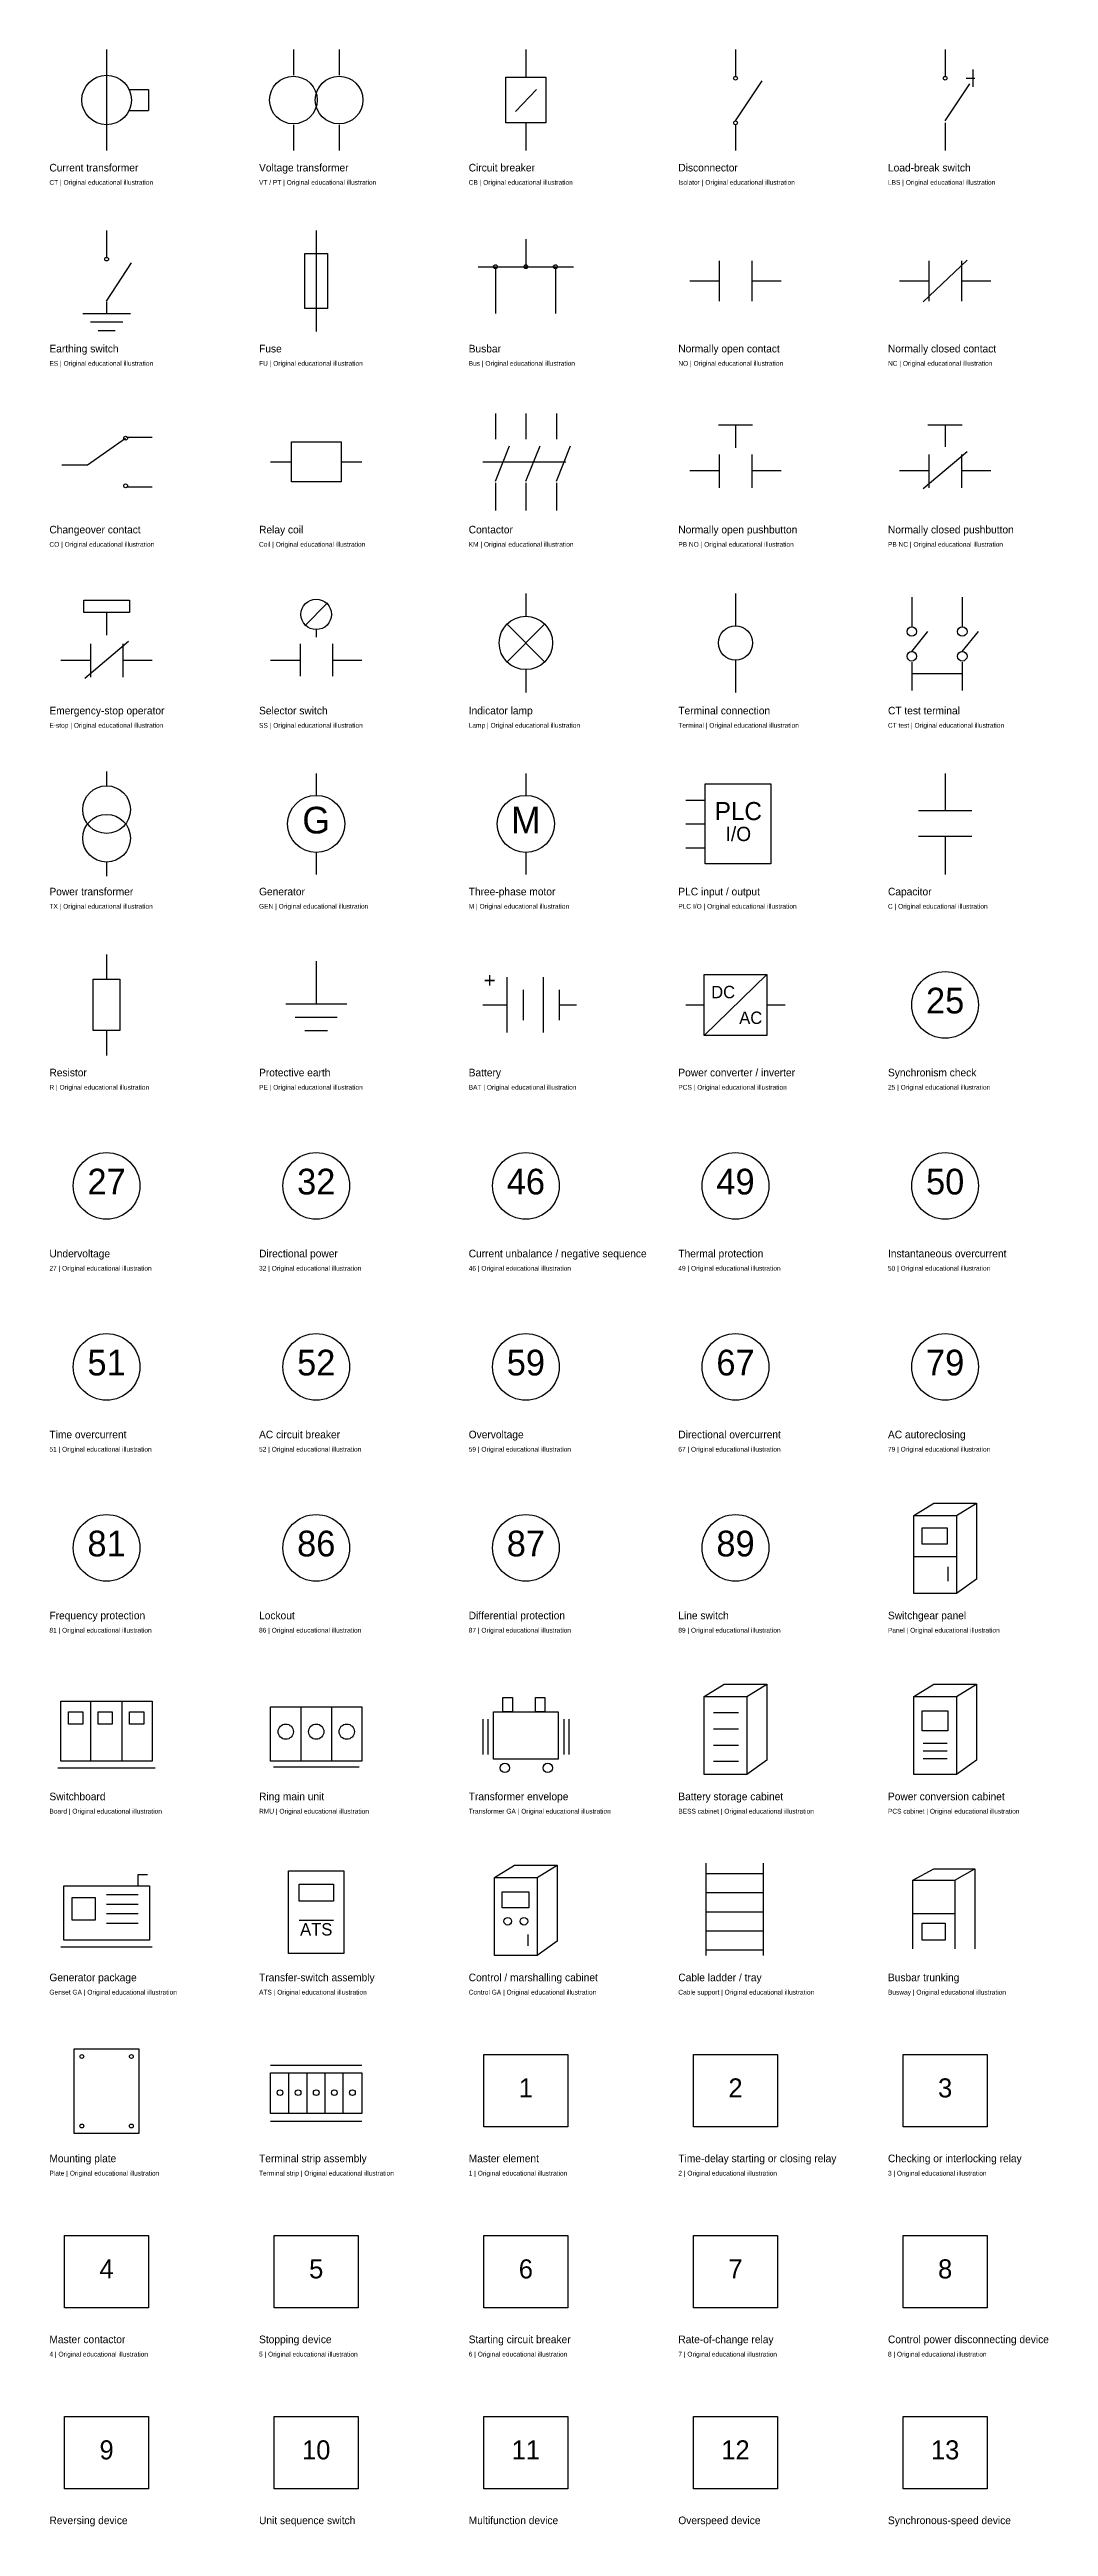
# Model space of a CAD drawing. Extents: x -25 to 1140, y -41451 to 113.
# Drawn here: x 0 to 1048, y -2487 to 113 of the extents above; entities that cross this region are included whole.
import ezdxf
from ezdxf.enums import TextEntityAlignment as Align

# ---------------------------------------------------------------- set-up
doc = ezdxf.new("R2010")
doc.units = 0
doc.layers.add('REFERENCE', color=7, linetype='CONTINUOUS')

# ---------------------------------------------------------------- blocks, each defined once
blk = doc.blocks.new('REF_CURRENT_TRANSFORMER')
at = {"layer": 'REFERENCE'}
for p, q in [((60, 113), (60, 7)), ((84, 71), (104, 71)), ((104, 71), (104, 49)), ((84, 49), (104, 49))]:
    blk.add_line(p, q, dxfattribs=at)
blk.add_circle((60, 60), 26, dxfattribs=at)
blk = doc.blocks.new('REF_VOLTAGE_TRANSFORMER')
at = {"layer": 'REFERENCE'}
for p, q in [((36, 113), (36, 86)), ((84, 113), (84, 86)), ((36, 34), (36, 7)), ((84, 34), (84, 7))]:
    blk.add_line(p, q, dxfattribs=at)
for centre in [(36, 60), (84, 60)]:
    blk.add_circle(centre, 25, dxfattribs=at)
blk = doc.blocks.new('REF_CIRCUIT_BREAKER')
at = {"layer": 'REFERENCE'}
for p, q in [((60, 113), (60, 84)), ((39, 84), (81, 84)), ((39, 36), (39, 84)), ((81, 84), (81, 36)), ((49, 48), (71, 71)), ((81, 36), (39, 36)), ((60, 36), (60, 7))]:
    blk.add_line(p, q, dxfattribs=at)
blk = doc.blocks.new('REF_DISCONNECTOR')
at = {"layer": 'REFERENCE'}
for p, q in [((60, 113), (60, 84)), ((60, 38), (88, 80)), ((60, 34), (60, 7))]:
    blk.add_line(p, q, dxfattribs=at)
for centre in [(60, 83), (60, 36)]:
    blk.add_circle(centre, 2, dxfattribs=at)
blk = doc.blocks.new('REF_LOAD_BREAK_SWITCH')
at = {"layer": 'REFERENCE'}
for p, q in [((60, 113), (60, 84)), ((82, 83), (91, 83)), ((89, 92), (89, 74)), ((60, 38), (86, 77)), ((60, 36), (60, 7))]:
    blk.add_line(p, q, dxfattribs=at)
blk.add_circle((60, 83), 2, dxfattribs=at)
blk = doc.blocks.new('REF_EARTHING_SWITCH')
at = {"layer": 'REFERENCE'}
for p, q in [((60, 113), (60, 84)), ((60, 39), (86, 79)), ((60, 38), (60, 26)), ((35, 26), (85, 26)), ((43, 17), (77, 17)), ((51, 8), (69, 8))]:
    blk.add_line(p, q, dxfattribs=at)
blk.add_circle((60, 83), 2, dxfattribs=at)
blk = doc.blocks.new('REF_FUSE')
at = {"layer": 'REFERENCE'}
for p, q in [((60, 113), (60, 89)), ((48, 89), (72, 89)), ((48, 31), (48, 89)), ((60, 89), (60, 31)), ((72, 89), (72, 31)), ((72, 31), (48, 31)), ((60, 31), (60, 7))]:
    blk.add_line(p, q, dxfattribs=at)
blk = doc.blocks.new('REF_BUSBAR')
at = {"layer": 'REFERENCE'}
for p, q in [((60, 104), (60, 75)), ((10, 75), (110, 75)), ((28, 75), (28, 26)), ((91, 75), (91, 26))]:
    blk.add_line(p, q, dxfattribs=at)
for centre in [(28, 75), (60, 75), (91, 75)]:
    blk.add_circle(centre, 2, dxfattribs=at)
blk = doc.blocks.new('REF_NORMALLY_OPEN_CONTACT')
at = {"layer": 'REFERENCE'}
for p, q in [((43, 81), (43, 39)), ((77, 81), (77, 39)), ((12, 60), (43, 60)), ((77, 60), (108, 60))]:
    blk.add_line(p, q, dxfattribs=at)
blk = doc.blocks.new('REF_NORMALLY_CLOSED_CONTACT')
at = {"layer": 'REFERENCE'}
for p, q in [((37, 38), (83, 82)), ((43, 81), (43, 39)), ((77, 81), (77, 39)), ((12, 60), (43, 60)), ((77, 60), (108, 60))]:
    blk.add_line(p, q, dxfattribs=at)
blk = doc.blocks.new('REF_CHANGEOVER_CONTACT')
at = {"layer": 'REFERENCE'}
for p, q in [((40, 57), (80, 85)), ((81, 86), (108, 86)), ((13, 57), (40, 57)), ((81, 34), (108, 34))]:
    blk.add_line(p, q, dxfattribs=at)
for centre in [(80, 85), (80, 35)]:
    blk.add_circle(centre, 2, dxfattribs=at)
blk = doc.blocks.new('REF_RELAY_COIL')
at = {"layer": 'REFERENCE'}
for p, q in [((34, 81), (86, 81)), ((34, 39), (34, 81)), ((86, 81), (86, 39)), ((12, 60), (34, 60)), ((86, 60), (108, 60)), ((86, 39), (34, 39))]:
    blk.add_line(p, q, dxfattribs=at)
blk = doc.blocks.new('REF_CONTACTOR')
at = {"layer": 'REFERENCE'}
for p, q in [((28, 111), (28, 84)), ((60, 111), (60, 84)), ((92, 111), (92, 84)), ((15, 60), (102, 60)), ((28, 40), (43, 77)), ((60, 40), (75, 77)), ((92, 40), (107, 77)), ((28, 38), (28, 9)), ((60, 38), (60, 9)), ((92, 38), (92, 9))]:
    blk.add_line(p, q, dxfattribs=at)
blk = doc.blocks.new('REF_PUSHBUTTON_NO')
at = {"layer": 'REFERENCE'}
for p, q in [((42, 99), (78, 99)), ((60, 99), (60, 75)), ((43, 68), (43, 33)), ((77, 68), (77, 33)), ((12, 51), (43, 51)), ((77, 51), (108, 51))]:
    blk.add_line(p, q, dxfattribs=at)
blk = doc.blocks.new('REF_PUSHBUTTON_NC')
at = {"layer": 'REFERENCE'}
for p, q in [((42, 99), (78, 99)), ((60, 99), (60, 76)), ((37, 32), (83, 71)), ((43, 68), (43, 33)), ((77, 68), (77, 33)), ((12, 51), (43, 51)), ((77, 51), (108, 51))]:
    blk.add_line(p, q, dxfattribs=at)
blk = doc.blocks.new('REF_EMERGENCY_STOP')
at = {"layer": 'REFERENCE'}
for p, q in [((36, 92), (36, 105)), ((36, 105), (84, 105)), ((84, 105), (84, 92)), ((84, 92), (36, 92)), ((60, 92), (60, 68)), ((37, 23), (83, 62)), ((43, 59), (43, 24)), ((77, 59), (77, 24)), ((12, 42), (43, 42)), ((77, 42), (108, 42))]:
    blk.add_line(p, q, dxfattribs=at)
blk = doc.blocks.new('REF_SELECTOR_SWITCH')
at = {"layer": 'REFERENCE'}
for p, q in [((48, 78), (72, 102)), ((43, 59), (43, 25)), ((60, 74), (60, 66)), ((77, 59), (77, 25)), ((12, 42), (43, 42)), ((77, 42), (108, 42))]:
    blk.add_line(p, q, dxfattribs=at)
blk.add_circle((60, 90), 16, dxfattribs=at)
blk = doc.blocks.new('REF_INDICATOR_LAMP')
at = {"layer": 'REFERENCE'}
for p, q in [((60, 112), (60, 88)), ((40, 80), (80, 40)), ((40, 40), (80, 80)), ((60, 32), (60, 8))]:
    blk.add_line(p, q, dxfattribs=at)
blk.add_circle((60, 60), 28, dxfattribs=at)
blk = doc.blocks.new('REF_TERMINAL')
at = {"layer": 'REFERENCE'}
for p, q in [((60, 112), (60, 78)), ((60, 42), (60, 8))]:
    blk.add_line(p, q, dxfattribs=at)
blk.add_circle((60, 60), 18, dxfattribs=at)
blk = doc.blocks.new('REF_CT_TEST_TERMINAL')
at = {"layer": 'REFERENCE'}
for p, q in [((25, 108), (25, 77)), ((78, 108), (78, 77)), ((25, 51), (42, 72)), ((78, 51), (95, 72)), ((25, 40), (25, 10)), ((25, 28), (78, 28)), ((78, 40), (78, 10))]:
    blk.add_line(p, q, dxfattribs=at)
for centre in [(25, 72), (78, 72), (25, 46), (78, 46)]:
    blk.add_circle(centre, 5, dxfattribs=at)
blk = doc.blocks.new('REF_POWER_TRANSFORMER')
at = {"layer": 'REFERENCE'}
for p, q in [((60, 115), (60, 100)), ((60, 20), (60, 5))]:
    blk.add_line(p, q, dxfattribs=at)
for centre in [(60, 75), (60, 45)]:
    blk.add_circle(centre, 25, dxfattribs=at)
blk = doc.blocks.new('REF_GENERATOR')
at = {"layer": 'REFERENCE'}
for p, q in [((60, 113), (60, 90)), ((60, 30), (60, 7))]:
    blk.add_line(p, q, dxfattribs=at)
blk.add_circle((60, 60), 30, dxfattribs=at)
blk.add_text('G', height=28, dxfattribs=at).set_placement((60, 50), align=Align.CENTER)
blk = doc.blocks.new('REF_MOTOR')
at = {"layer": 'REFERENCE'}
for p, q in [((60, 113), (60, 90)), ((60, 30), (60, 7))]:
    blk.add_line(p, q, dxfattribs=at)
blk.add_circle((60, 60), 30, dxfattribs=at)
blk.add_text('M', height=28, dxfattribs=at).set_placement((60, 50), align=Align.CENTER)
blk = doc.blocks.new('REF_PLC_IO')
at = {"layer": 'REFERENCE'}
for p, q in [((8, 85), (28, 85)), ((28, 102), (97, 102)), ((28, 18), (28, 102)), ((97, 102), (97, 18)), ((8, 60), (28, 60)), ((8, 35), (28, 35)), ((97, 18), (28, 18))]:
    blk.add_line(p, q, dxfattribs=at)
for s, height, p in [('PLC', 19, (63, 64)), ('I/O', 15, (63, 42))]:
    blk.add_text(s, height=height, dxfattribs=at).set_placement(p, align=Align.CENTER)
blk = doc.blocks.new('REF_CAPACITOR')
at = {"layer": 'REFERENCE'}
for p, q in [((60, 113), (60, 74)), ((32, 74), (88, 74)), ((32, 47), (88, 47)), ((60, 47), (60, 7))]:
    blk.add_line(p, q, dxfattribs=at)
blk = doc.blocks.new('REF_RESISTOR')
at = {"layer": 'REFERENCE'}
for p, q in [((60, 113), (60, 87)), ((46, 87), (74, 87)), ((46, 33), (46, 87)), ((74, 87), (74, 33)), ((74, 33), (46, 33)), ((60, 33), (60, 7))]:
    blk.add_line(p, q, dxfattribs=at)
blk = doc.blocks.new('REF_PROTECTIVE_EARTH')
at = {"layer": 'REFERENCE'}
for p, q in [((60, 106), (60, 61)), ((28, 61), (92, 61)), ((38, 47), (82, 47)), ((48, 33), (72, 33))]:
    blk.add_line(p, q, dxfattribs=at)
blk = doc.blocks.new('REF_BATTERY')
at = {"layer": 'REFERENCE'}
for p, q in [((40, 89), (40, 31)), ((78, 89), (78, 31)), ((15, 60), (40, 60)), ((57, 76), (57, 44)), ((95, 76), (95, 44)), ((95, 60), (113, 60))]:
    blk.add_line(p, q, dxfattribs=at)
blk.add_text('+', height=16, dxfattribs=at).set_placement((22, 78), align=Align.CENTER)
blk = doc.blocks.new('REF_POWER_CONVERTER')
at = {"layer": 'REFERENCE'}
for p, q in [((27, 92), (93, 92)), ((27, 28), (27, 92)), ((27, 28), (93, 92)), ((93, 92), (93, 28)), ((8, 60), (27, 60)), ((93, 60), (112, 60)), ((93, 28), (27, 28))]:
    blk.add_line(p, q, dxfattribs=at)
for s, p in [('DC', (47, 67)), ('AC', (76, 40))]:
    blk.add_text(s, height=13, dxfattribs=at).set_placement(p, align=Align.CENTER)
blk = doc.blocks.new('REF_25_SYNCHRONISM_CHECK')
at = {"layer": 'REFERENCE'}
blk.add_circle((60, 60), 35, dxfattribs=at)
blk.add_text('25', height=27, dxfattribs=at).set_placement((60, 51), align=Align.CENTER)
blk = doc.blocks.new('REF_27_UNDERVOLTAGE')
at = {"layer": 'REFERENCE'}
blk.add_circle((60, 60), 35, dxfattribs=at)
blk.add_text('27', height=27, dxfattribs=at).set_placement((60, 51), align=Align.CENTER)
blk = doc.blocks.new('REF_32_DIRECTIONAL_POWER')
at = {"layer": 'REFERENCE'}
blk.add_circle((60, 60), 35, dxfattribs=at)
blk.add_text('32', height=27, dxfattribs=at).set_placement((60, 51), align=Align.CENTER)
blk = doc.blocks.new('REF_46_CURRENT_UNBALANCE')
at = {"layer": 'REFERENCE'}
blk.add_circle((60, 60), 35, dxfattribs=at)
blk.add_text('46', height=27, dxfattribs=at).set_placement((60, 51), align=Align.CENTER)
blk = doc.blocks.new('REF_49_THERMAL_PROTECTION')
at = {"layer": 'REFERENCE'}
blk.add_circle((60, 60), 35, dxfattribs=at)
blk.add_text('49', height=27, dxfattribs=at).set_placement((60, 51), align=Align.CENTER)
blk = doc.blocks.new('REF_50_INSTANTANEOUS_OVERCURRENT')
at = {"layer": 'REFERENCE'}
blk.add_circle((60, 60), 35, dxfattribs=at)
blk.add_text('50', height=27, dxfattribs=at).set_placement((60, 51), align=Align.CENTER)
blk = doc.blocks.new('REF_51_TIME_OVERCURRENT')
at = {"layer": 'REFERENCE'}
blk.add_circle((60, 60), 35, dxfattribs=at)
blk.add_text('51', height=27, dxfattribs=at).set_placement((60, 51), align=Align.CENTER)
blk = doc.blocks.new('REF_52_AC_CIRCUIT_BREAKER')
at = {"layer": 'REFERENCE'}
blk.add_circle((60, 60), 35, dxfattribs=at)
blk.add_text('52', height=27, dxfattribs=at).set_placement((60, 51), align=Align.CENTER)
blk = doc.blocks.new('REF_59_OVERVOLTAGE')
at = {"layer": 'REFERENCE'}
blk.add_circle((60, 60), 35, dxfattribs=at)
blk.add_text('59', height=27, dxfattribs=at).set_placement((60, 51), align=Align.CENTER)
blk = doc.blocks.new('REF_67_DIRECTIONAL_OVERCURRENT')
at = {"layer": 'REFERENCE'}
blk.add_circle((60, 60), 35, dxfattribs=at)
blk.add_text('67', height=27, dxfattribs=at).set_placement((60, 51), align=Align.CENTER)
blk = doc.blocks.new('REF_79_AUTORECLOSE')
at = {"layer": 'REFERENCE'}
blk.add_circle((60, 60), 35, dxfattribs=at)
blk.add_text('79', height=27, dxfattribs=at).set_placement((60, 51), align=Align.CENTER)
blk = doc.blocks.new('REF_81_FREQUENCY')
at = {"layer": 'REFERENCE'}
blk.add_circle((60, 60), 35, dxfattribs=at)
blk.add_text('81', height=27, dxfattribs=at).set_placement((60, 51), align=Align.CENTER)
blk = doc.blocks.new('REF_86_LOCKOUT')
at = {"layer": 'REFERENCE'}
blk.add_circle((60, 60), 35, dxfattribs=at)
blk.add_text('86', height=27, dxfattribs=at).set_placement((60, 51), align=Align.CENTER)
blk = doc.blocks.new('REF_87_DIFFERENTIAL')
at = {"layer": 'REFERENCE'}
blk.add_circle((60, 60), 35, dxfattribs=at)
blk.add_text('87', height=27, dxfattribs=at).set_placement((60, 51), align=Align.CENTER)
blk = doc.blocks.new('REF_89_LINE_SWITCH')
at = {"layer": 'REFERENCE'}
blk.add_circle((60, 60), 35, dxfattribs=at)
blk.add_text('89', height=27, dxfattribs=at).set_placement((60, 51), align=Align.CENTER)
blk = doc.blocks.new('REF_SWITCHGEAR_PANEL')
at = {"layer": 'REFERENCE'}
for p, q in [((27, 94), (48, 107)), ((48, 107), (93, 107)), ((72, 94), (93, 107)), ((93, 107), (93, 27)), ((27, 12), (27, 94)), ((27, 94), (72, 94)), ((36, 81), (62, 81)), ((36, 64), (36, 81)), ((62, 81), (62, 64)), ((72, 94), (72, 12)), ((62, 64), (36, 64)), ((27, 51), (72, 51)), ((63, 40), (63, 25)), ((93, 27), (72, 12)), ((72, 12), (27, 12))]:
    blk.add_line(p, q, dxfattribs=at)
blk = doc.blocks.new('REF_SWITCHBOARD')
at = {"layer": 'REFERENCE'}
for p, q in [((12, 89), (108, 89)), ((12, 26), (12, 89)), ((43, 89), (43, 26)), ((76, 89), (76, 26)), ((108, 89), (108, 26)), ((20, 78), (35, 78)), ((20, 65), (20, 78)), ((35, 65), (20, 65)), ((35, 78), (35, 65)), ((51, 78), (66, 78)), ((51, 65), (51, 78)), ((66, 65), (51, 65)), ((66, 78), (66, 65)), ((84, 78), (99, 78)), ((84, 65), (84, 78)), ((99, 65), (84, 65)), ((99, 78), (99, 65)), ((9, 19), (111, 19)), ((108, 26), (12, 26))]:
    blk.add_line(p, q, dxfattribs=at)
blk = doc.blocks.new('REF_RING_MAIN_UNIT')
at = {"layer": 'REFERENCE'}
for p, q in [((12, 83), (108, 83)), ((12, 26), (12, 83)), ((44, 83), (44, 26)), ((76, 83), (76, 26)), ((108, 83), (108, 26)), ((108, 26), (12, 26)), ((15, 20), (105, 20))]:
    blk.add_line(p, q, dxfattribs=at)
for centre in [(28, 57), (60, 57), (92, 57)]:
    blk.add_circle(centre, 8, dxfattribs=at)
blk = doc.blocks.new('REF_TRANSFORMER_ENVELOPE')
at = {"layer": 'REFERENCE'}
for p, q in [((36, 93), (46, 93)), ((36, 78), (36, 93)), ((46, 93), (46, 78)), ((70, 93), (80, 93)), ((70, 78), (70, 93)), ((80, 93), (80, 78)), ((15, 70), (15, 33)), ((20, 70), (20, 33)), ((26, 78), (94, 78)), ((26, 28), (26, 78)), ((46, 78), (36, 78)), ((80, 78), (70, 78)), ((94, 78), (94, 28)), ((100, 70), (100, 33)), ((105, 70), (105, 33)), ((94, 28), (26, 28))]:
    blk.add_line(p, q, dxfattribs=at)
for centre in [(38, 19), (83, 19)]:
    blk.add_circle(centre, 5, dxfattribs=at)
blk = doc.blocks.new('REF_BATTERY_CABINET')
at = {"layer": 'REFERENCE'}
for p, q in [((27, 94), (48, 107)), ((48, 107), (93, 107)), ((72, 94), (93, 107)), ((93, 107), (93, 27)), ((27, 12), (27, 94)), ((27, 94), (72, 94)), ((72, 94), (72, 12)), ((37, 77), (63, 77)), ((37, 60), (63, 60)), ((37, 43), (63, 43)), ((93, 27), (72, 12)), ((72, 12), (27, 12)), ((37, 26), (63, 26))]:
    blk.add_line(p, q, dxfattribs=at)
blk = doc.blocks.new('REF_PCS_CABINET')
at = {"layer": 'REFERENCE'}
for p, q in [((27, 94), (48, 107)), ((48, 107), (93, 107)), ((72, 94), (93, 107)), ((93, 107), (93, 27)), ((27, 12), (27, 94)), ((27, 94), (72, 94)), ((36, 79), (63, 79)), ((36, 58), (36, 79)), ((63, 79), (63, 58)), ((72, 94), (72, 12)), ((63, 58), (36, 58)), ((37, 45), (62, 45)), ((37, 37), (62, 37)), ((37, 29), (62, 29)), ((93, 27), (72, 12)), ((72, 12), (27, 12))]:
    blk.add_line(p, q, dxfattribs=at)
blk = doc.blocks.new('REF_GENERATOR_PACKAGE')
at = {"layer": 'REFERENCE'}
for p, q in [((15, 85), (105, 85)), ((15, 28), (15, 85)), ((93, 85), (93, 97)), ((93, 97), (103, 97)), ((105, 85), (105, 28)), ((24, 73), (48, 73)), ((24, 49), (24, 73)), ((48, 73), (48, 49)), ((60, 76), (93, 76)), ((60, 66), (93, 66)), ((60, 56), (93, 56)), ((105, 28), (15, 28)), ((48, 49), (24, 49)), ((60, 46), (93, 46)), ((12, 21), (108, 21))]:
    blk.add_line(p, q, dxfattribs=at)
blk = doc.blocks.new('REF_TRANSFER_SWITCH')
at = {"layer": 'REFERENCE'}
for p, q in [((31, 101), (89, 101)), ((31, 14), (31, 101)), ((42, 87), (78, 87)), ((42, 69), (42, 87)), ((78, 87), (78, 69)), ((89, 101), (89, 14)), ((78, 69), (42, 69)), ((42, 49), (78, 49)), ((89, 14), (31, 14))]:
    blk.add_line(p, q, dxfattribs=at)
blk.add_text('ATS', height=13, dxfattribs=at).set_placement((60, 33), align=Align.CENTER)
blk = doc.blocks.new('REF_CONTROL_CABINET')
at = {"layer": 'REFERENCE'}
for p, q in [((27, 94), (48, 107)), ((48, 107), (93, 107)), ((72, 94), (93, 107)), ((93, 107), (93, 27)), ((27, 12), (27, 94)), ((27, 94), (72, 94)), ((35, 79), (63, 79)), ((35, 62), (35, 79)), ((63, 79), (63, 62)), ((72, 94), (72, 12)), ((63, 62), (35, 62)), ((62, 34), (62, 22)), ((93, 27), (72, 12)), ((72, 12), (27, 12))]:
    blk.add_line(p, q, dxfattribs=at)
for centre in [(41, 48), (58, 48)]:
    blk.add_circle(centre, 4, dxfattribs=at)
blk = doc.blocks.new('REF_CABLE_LADDER')
at = {"layer": 'REFERENCE'}
for p, q in [((29, 109), (29, 12)), ((89, 109), (89, 12)), ((29, 98), (89, 98)), ((29, 78), (89, 78)), ((29, 58), (89, 58)), ((29, 38), (89, 38)), ((29, 18), (89, 18))]:
    blk.add_line(p, q, dxfattribs=at)
blk = doc.blocks.new('REF_BUSBAR_TRUNKING')
at = {"layer": 'REFERENCE'}
for p, q in [((26, 91), (48, 103)), ((26, 19), (26, 91)), ((26, 91), (70, 91)), ((48, 103), (91, 103)), ((70, 91), (91, 103)), ((70, 91), (70, 19)), ((91, 103), (91, 19)), ((26, 56), (70, 56)), ((36, 46), (60, 46)), ((36, 28), (36, 46)), ((60, 28), (36, 28)), ((60, 46), (60, 28))]:
    blk.add_line(p, q, dxfattribs=at)
blk = doc.blocks.new('REF_MOUNTING_PLATE')
at = {"layer": 'REFERENCE'}
for p, q in [((26, 104), (94, 104)), ((26, 15), (26, 104)), ((94, 104), (94, 15)), ((94, 15), (26, 15))]:
    blk.add_line(p, q, dxfattribs=at)
for centre in [(34, 96), (86, 96), (34, 23), (86, 23)]:
    blk.add_circle(centre, 2, dxfattribs=at)
blk = doc.blocks.new('REF_TERMINAL_STRIP')
at = {"layer": 'REFERENCE'}
for p, q in [((12, 87), (108, 87)), ((12, 79), (108, 79)), ((12, 36), (12, 79)), ((31, 79), (31, 36)), ((50, 79), (50, 36)), ((69, 79), (69, 36)), ((88, 79), (88, 36)), ((108, 79), (108, 36)), ((108, 36), (12, 36)), ((12, 28), (108, 28))]:
    blk.add_line(p, q, dxfattribs=at)
for centre in [(22, 58), (41, 58), (60, 58), (79, 58), (98, 58)]:
    blk.add_circle(centre, 3, dxfattribs=at)
blk = doc.blocks.new('REF_1_MASTER_ELEMENT')
at = {"layer": 'REFERENCE'}
for p, q in [((16, 98), (104, 98)), ((16, 22), (16, 98)), ((104, 98), (104, 22)), ((104, 22), (16, 22))]:
    blk.add_line(p, q, dxfattribs=at)
blk.add_text('1', height=20, dxfattribs=at).set_placement((60, 53), align=Align.CENTER)
blk = doc.blocks.new('REF_2_TIME_DELAY_STARTING_OR_CLOSING_RELAY')
at = {"layer": 'REFERENCE'}
for p, q in [((16, 98), (104, 98)), ((16, 22), (16, 98)), ((104, 98), (104, 22)), ((104, 22), (16, 22))]:
    blk.add_line(p, q, dxfattribs=at)
blk.add_text('2', height=20, dxfattribs=at).set_placement((60, 53), align=Align.CENTER)
blk = doc.blocks.new('REF_3_CHECKING_OR_INTERLOCKING_RELAY')
at = {"layer": 'REFERENCE'}
for p, q in [((16, 98), (104, 98)), ((16, 22), (16, 98)), ((104, 98), (104, 22)), ((104, 22), (16, 22))]:
    blk.add_line(p, q, dxfattribs=at)
blk.add_text('3', height=20, dxfattribs=at).set_placement((60, 53), align=Align.CENTER)
blk = doc.blocks.new('REF_4_MASTER_CONTACTOR')
at = {"layer": 'REFERENCE'}
for p, q in [((16, 98), (104, 98)), ((16, 22), (16, 98)), ((104, 98), (104, 22)), ((104, 22), (16, 22))]:
    blk.add_line(p, q, dxfattribs=at)
blk.add_text('4', height=20, dxfattribs=at).set_placement((60, 53), align=Align.CENTER)
blk = doc.blocks.new('REF_5_STOPPING_DEVICE')
at = {"layer": 'REFERENCE'}
for p, q in [((16, 98), (104, 98)), ((16, 22), (16, 98)), ((104, 98), (104, 22)), ((104, 22), (16, 22))]:
    blk.add_line(p, q, dxfattribs=at)
blk.add_text('5', height=20, dxfattribs=at).set_placement((60, 53), align=Align.CENTER)
blk = doc.blocks.new('REF_6_STARTING_CIRCUIT_BREAKER')
at = {"layer": 'REFERENCE'}
for p, q in [((16, 98), (104, 98)), ((16, 22), (16, 98)), ((104, 98), (104, 22)), ((104, 22), (16, 22))]:
    blk.add_line(p, q, dxfattribs=at)
blk.add_text('6', height=20, dxfattribs=at).set_placement((60, 53), align=Align.CENTER)
blk = doc.blocks.new('REF_7_RATE_OF_CHANGE_RELAY')
at = {"layer": 'REFERENCE'}
for p, q in [((16, 98), (104, 98)), ((16, 22), (16, 98)), ((104, 98), (104, 22)), ((104, 22), (16, 22))]:
    blk.add_line(p, q, dxfattribs=at)
blk.add_text('7', height=20, dxfattribs=at).set_placement((60, 53), align=Align.CENTER)
blk = doc.blocks.new('REF_8_CONTROL_POWER_DISCONNECTING_DEVICE')
at = {"layer": 'REFERENCE'}
for p, q in [((16, 98), (104, 98)), ((16, 22), (16, 98)), ((104, 98), (104, 22)), ((104, 22), (16, 22))]:
    blk.add_line(p, q, dxfattribs=at)
blk.add_text('8', height=20, dxfattribs=at).set_placement((60, 53), align=Align.CENTER)
blk = doc.blocks.new('REF_9_REVERSING_DEVICE')
at = {"layer": 'REFERENCE'}
for p, q in [((16, 98), (104, 98)), ((16, 22), (16, 98)), ((104, 98), (104, 22)), ((104, 22), (16, 22))]:
    blk.add_line(p, q, dxfattribs=at)
blk.add_text('9', height=20, dxfattribs=at).set_placement((60, 53), align=Align.CENTER)
blk = doc.blocks.new('REF_10_UNIT_SEQUENCE_SWITCH')
at = {"layer": 'REFERENCE'}
for p, q in [((16, 98), (104, 98)), ((16, 22), (16, 98)), ((104, 98), (104, 22)), ((104, 22), (16, 22))]:
    blk.add_line(p, q, dxfattribs=at)
blk.add_text('10', height=20, dxfattribs=at).set_placement((60, 53), align=Align.CENTER)
blk = doc.blocks.new('REF_11_MULTIFUNCTION_DEVICE')
at = {"layer": 'REFERENCE'}
for p, q in [((16, 98), (104, 98)), ((16, 22), (16, 98)), ((104, 98), (104, 22)), ((104, 22), (16, 22))]:
    blk.add_line(p, q, dxfattribs=at)
blk.add_text('11', height=20, dxfattribs=at).set_placement((60, 53), align=Align.CENTER)
blk = doc.blocks.new('REF_12_OVERSPEED_DEVICE')
at = {"layer": 'REFERENCE'}
for p, q in [((16, 98), (104, 98)), ((16, 22), (16, 98)), ((104, 98), (104, 22)), ((104, 22), (16, 22))]:
    blk.add_line(p, q, dxfattribs=at)
blk.add_text('12', height=20, dxfattribs=at).set_placement((60, 53), align=Align.CENTER)
blk = doc.blocks.new('REF_13_SYNCHRONOUS_SPEED_DEVICE')
at = {"layer": 'REFERENCE'}
for p, q in [((16, 98), (104, 98)), ((16, 22), (16, 98)), ((104, 98), (104, 22)), ((104, 22), (16, 22))]:
    blk.add_line(p, q, dxfattribs=at)
blk.add_text('13', height=20, dxfattribs=at).set_placement((60, 53), align=Align.CENTER)

msp = doc.modelspace()

# ---------------------------------------------------------------- block references
at = {"layer": 'REFERENCE'}
for name, p in [('REF_CURRENT_TRANSFORMER', (0, 0)), ('REF_VOLTAGE_TRANSFORMER', (220, 0)), ('REF_CIRCUIT_BREAKER', (440, 0)), ('REF_DISCONNECTOR', (660, 0)), ('REF_LOAD_BREAK_SWITCH', (880, 0)), ('REF_EARTHING_SWITCH', (0, -190)), ('REF_FUSE', (220, -190)), ('REF_BUSBAR', (440, -190)), ('REF_NORMALLY_OPEN_CONTACT', (660, -190)), ('REF_NORMALLY_CLOSED_CONTACT', (880, -190)), ('REF_CONTACTOR', (440, -380)), ('REF_PUSHBUTTON_NO', (660, -380)), ('REF_PUSHBUTTON_NC', (880, -380)), ('REF_CHANGEOVER_CONTACT', (0, -380)), ('REF_RELAY_COIL', (220, -380)), ('REF_EMERGENCY_STOP', (0, -570)), ('REF_SELECTOR_SWITCH', (220, -570)), ('REF_INDICATOR_LAMP', (440, -570)), ('REF_TERMINAL', (660, -570)), ('REF_CT_TEST_TERMINAL', (880, -570)), ('REF_POWER_TRANSFORMER', (0, -760)), ('REF_GENERATOR', (220, -760)), ('REF_MOTOR', (440, -760)), ('REF_CAPACITOR', (880, -760)), ('REF_PLC_IO', (660, -760)), ('REF_RESISTOR', (0, -950)), ('REF_PROTECTIVE_EARTH', (220, -950)), ('REF_POWER_CONVERTER', (660, -950)), ('REF_25_SYNCHRONISM_CHECK', (880, -950)), ('REF_BATTERY', (440, -950)), ('REF_27_UNDERVOLTAGE', (0, -1140)), ('REF_32_DIRECTIONAL_POWER', (220, -1140)), ('REF_46_CURRENT_UNBALANCE', (440, -1140)), ('REF_49_THERMAL_PROTECTION', (660, -1140)), ('REF_50_INSTANTANEOUS_OVERCURRENT', (880, -1140)), ('REF_51_TIME_OVERCURRENT', (0, -1330)), ('REF_52_AC_CIRCUIT_BREAKER', (220, -1330)), ('REF_59_OVERVOLTAGE', (440, -1330)), ('REF_67_DIRECTIONAL_OVERCURRENT', (660, -1330)), ('REF_79_AUTORECLOSE', (880, -1330)), ('REF_81_FREQUENCY', (0, -1520)), ('REF_86_LOCKOUT', (220, -1520)), ('REF_87_DIFFERENTIAL', (440, -1520)), ('REF_89_LINE_SWITCH', (660, -1520)), ('REF_SWITCHGEAR_PANEL', (880, -1520)), ('REF_BATTERY_CABINET', (660, -1710)), ('REF_PCS_CABINET', (880, -1710)), ('REF_SWITCHBOARD', (0, -1710)), ('REF_RING_MAIN_UNIT', (220, -1710)), ('REF_TRANSFORMER_ENVELOPE', (440, -1710)), ('REF_CONTROL_CABINET', (440, -1900)), ('REF_CABLE_LADDER', (660, -1900)), ('REF_GENERATOR_PACKAGE', (0, -1900)), ('REF_TRANSFER_SWITCH', (220, -1900)), ('REF_BUSBAR_TRUNKING', (880, -1900)), ('REF_MOUNTING_PLATE', (0, -2090)), ('REF_1_MASTER_ELEMENT', (440, -2090)), ('REF_2_TIME_DELAY_STARTING_OR_CLOSING_RELAY', (660, -2090)), ('REF_3_CHECKING_OR_INTERLOCKING_RELAY', (880, -2090)), ('REF_TERMINAL_STRIP', (220, -2090)), ('REF_4_MASTER_CONTACTOR', (0, -2280)), ('REF_5_STOPPING_DEVICE', (220, -2280)), ('REF_6_STARTING_CIRCUIT_BREAKER', (440, -2280)), ('REF_7_RATE_OF_CHANGE_RELAY', (660, -2280)), ('REF_8_CONTROL_POWER_DISCONNECTING_DEVICE', (880, -2280)), ('REF_9_REVERSING_DEVICE', (0, -2470)), ('REF_10_UNIT_SEQUENCE_SWITCH', (220, -2470)), ('REF_11_MULTIFUNCTION_DEVICE', (440, -2470)), ('REF_12_OVERSPEED_DEVICE', (660, -2470)), ('REF_13_SYNCHRONOUS_SPEED_DEVICE', (880, -2470))]:
    msp.add_blockref(name, p, dxfattribs=at)

# ---------------------------------------------------------------- texts
for s, height, p in [('CT | Original educational illustration', 5, (0, -29)), ('Current transformer', 8, (0, -15)), ('Voltage transformer', 8, (220, -15)), ('VT / PT | Original educational illustration', 5, (220, -29)), ('CB | Original educational illustration', 5, (440, -29)), ('Circuit breaker', 8, (440, -15)), ('Isolator | Original educational illustration', 5, (660, -29)), ('Disconnector', 8, (660, -15)), ('LBS | Original educational illustration', 5, (880, -29)), ('Load-break switch', 8, (880, -15)), ('Earthing switch', 8, (0, -205)), ('Fuse', 8, (220, -205)), ('Busbar', 8, (440, -205)), ('Normally open contact', 8, (660, -205)), ('Normally closed contact', 8, (880, -205)), ('ES | Original educational illustration', 5, (0, -219)), ('FU | Original educational illustration', 5, (220, -219)), ('Bus | Original educational illustration', 5, (440, -219)), ('NO | Original educational illustration', 5, (660, -219)), ('NC | Original educational illustration', 5, (880, -219)), ('Changeover contact', 8, (0, -395)), ('Relay coil', 8, (220, -395)), ('Contactor', 8, (440, -395)), ('Normally open pushbutton', 8, (660, -395)), ('Normally closed pushbutton', 8, (880, -395)), ('CO | Original educational illustration', 5, (0, -409)), ('Coil | Original educational illustration', 5, (220, -409)), ('KM | Original educational illustration', 5, (440, -409)), ('PB NO | Original educational illustration', 5, (660, -409)), ('PB NC | Original educational illustration', 5, (880, -409)), ('E-stop | Original educational illustration', 5, (0, -599)), ('Emergency-stop operator', 8, (0, -585)), ('SS | Original educational illustration', 5, (220, -599)), ('Selector switch', 8, (220, -585)), ('Lamp | Original educational illustration', 5, (440, -599)), ('Indicator lamp', 8, (440, -585)), ('Terminal connection', 8, (660, -585)), ('Terminal | Original educational illustration', 5, (660, -599)), ('CT test | Original educational illustration', 5, (880, -599)), ('CT test terminal', 8, (880, -585)), ('Power transformer', 8, (0, -775)), ('Generator', 8, (220, -775)), ('Three-phase motor', 8, (440, -775)), ('PLC input / output', 8, (660, -775)), ('Capacitor', 8, (880, -775)), ('TX | Original educational illustration', 5, (0, -789)), ('GEN | Original educational illustration', 5, (220, -789)), ('M | Original educational illustration', 5, (440, -789)), ('PLC I/O | Original educational illustration', 5, (660, -789)), ('C | Original educational illustration', 5, (880, -789)), ('Resistor', 8, (0, -965)), ('Protective earth', 8, (220, -965)), ('Battery', 8, (440, -965)), ('Power converter / inverter', 8, (660, -965)), ('Synchronism check', 8, (880, -965)), ('R | Original educational illustration', 5, (0, -979)), ('PE | Original educational illustration', 5, (220, -979)), ('BAT | Original educational illustration', 5, (440, -979)), ('PCS | Original educational illustration', 5, (660, -979)), ('25 | Original educational illustration', 5, (880, -979)), ('27 | Original educational illustration', 5, (0, -1169)), ('Undervoltage', 8, (0, -1155)), ('32 | Original educational illustration', 5, (220, -1169)), ('Directional power', 8, (220, -1155)), ('46 | Original educational illustration', 5, (440, -1169)), ('Current unbalance / negative sequence', 8, (440, -1155)), ('Thermal protection', 8, (660, -1155)), ('49 | Original educational illustration', 5, (660, -1169)), ('50 | Original educational illustration', 5, (880, -1169)), ('Instantaneous overcurrent', 8, (880, -1155)), ('Time overcurrent', 8, (0, -1345)), ('AC circuit breaker', 8, (220, -1345)), ('Overvoltage', 8, (440, -1345)), ('Directional overcurrent', 8, (660, -1345)), ('AC autoreclosing', 8, (880, -1345)), ('51 | Original educational illustration', 5, (0, -1359)), ('52 | Original educational illustration', 5, (220, -1359)), ('59 | Original educational illustration', 5, (440, -1359)), ('67 | Original educational illustration', 5, (660, -1359)), ('79 | Original educational illustration', 5, (880, -1359)), ('Frequency protection', 8, (0, -1535)), ('Lockout', 8, (220, -1535)), ('Differential protection', 8, (440, -1535)), ('Line switch', 8, (660, -1535)), ('Switchgear panel', 8, (880, -1535)), ('81 | Original educational illustration', 5, (0, -1549)), ('86 | Original educational illustration', 5, (220, -1549)), ('87 | Original educational illustration', 5, (440, -1549)), ('89 | Original educational illustration', 5, (660, -1549)), ('Panel | Original educational illustration', 5, (880, -1549)), ('Switchboard', 8, (0, -1725)), ('Board | Original educational illustration', 5, (0, -1739)), ('RMU | Original educational illustration', 5, (220, -1739)), ('Ring main unit', 8, (220, -1725)), ('Transformer envelope', 8, (440, -1725)), ('Transformer GA | Original educational illustration', 5, (440, -1739)), ('BESS cabinet | Original educational illustration', 5, (660, -1739)), ('Battery storage cabinet', 8, (660, -1725)), ('PCS cabinet | Original educational illustration', 5, (880, -1739)), ('Power conversion cabinet', 8, (880, -1725)), ('Genset GA | Original educational illustration', 5, (0, -1929)), ('Generator package', 8, (0, -1915)), ('ATS | Original educational illustration', 5, (220, -1929)), ('Transfer-switch assembly', 8, (220, -1915)), ('Control GA | Original educational illustration', 5, (440, -1929)), ('Control / marshalling cabinet', 8, (440, -1915)), ('Cable support | Original educational illustration', 5, (660, -1929)), ('Cable ladder / tray', 8, (660, -1915)), ('Busway | Original educational illustration', 5, (880, -1929)), ('Busbar trunking', 8, (880, -1915)), ('Mounting plate', 8, (0, -2105)), ('Terminal strip assembly', 8, (220, -2105)), ('Master element', 8, (440, -2105)), ('Time-delay starting or closing relay', 8, (660, -2105)), ('Checking or interlocking relay', 8, (880, -2105)), ('Plate | Original educational illustration', 5, (0, -2119)), ('Terminal strip | Original educational illustration', 5, (220, -2119)), ('1 | Original educational illustration', 5, (440, -2119)), ('2 | Original educational illustration', 5, (660, -2119)), ('3 | Original educational illustration', 5, (880, -2119)), ('Master contactor', 8, (0, -2295)), ('Stopping device', 8, (220, -2295)), ('Starting circuit breaker', 8, (440, -2295)), ('Rate-of-change relay', 8, (660, -2295)), ('Control power disconnecting device', 8, (880, -2295)), ('4 | Original educational illustration', 5, (0, -2309)), ('5 | Original educational illustration', 5, (220, -2309)), ('6 | Original educational illustration', 5, (440, -2309)), ('7 | Original educational illustration', 5, (660, -2309)), ('8 | Original educational illustration', 5, (880, -2309)), ('Reversing device', 8, (0, -2485)), ('Unit sequence switch', 8, (220, -2485)), ('Multifunction device', 8, (440, -2485)), ('Overspeed device', 8, (660, -2485)), ('Synchronous-speed device', 8, (880, -2485))]:
    msp.add_text(s, height=height, dxfattribs=at).set_placement(p)

doc.saveas('drawing.dxf')
